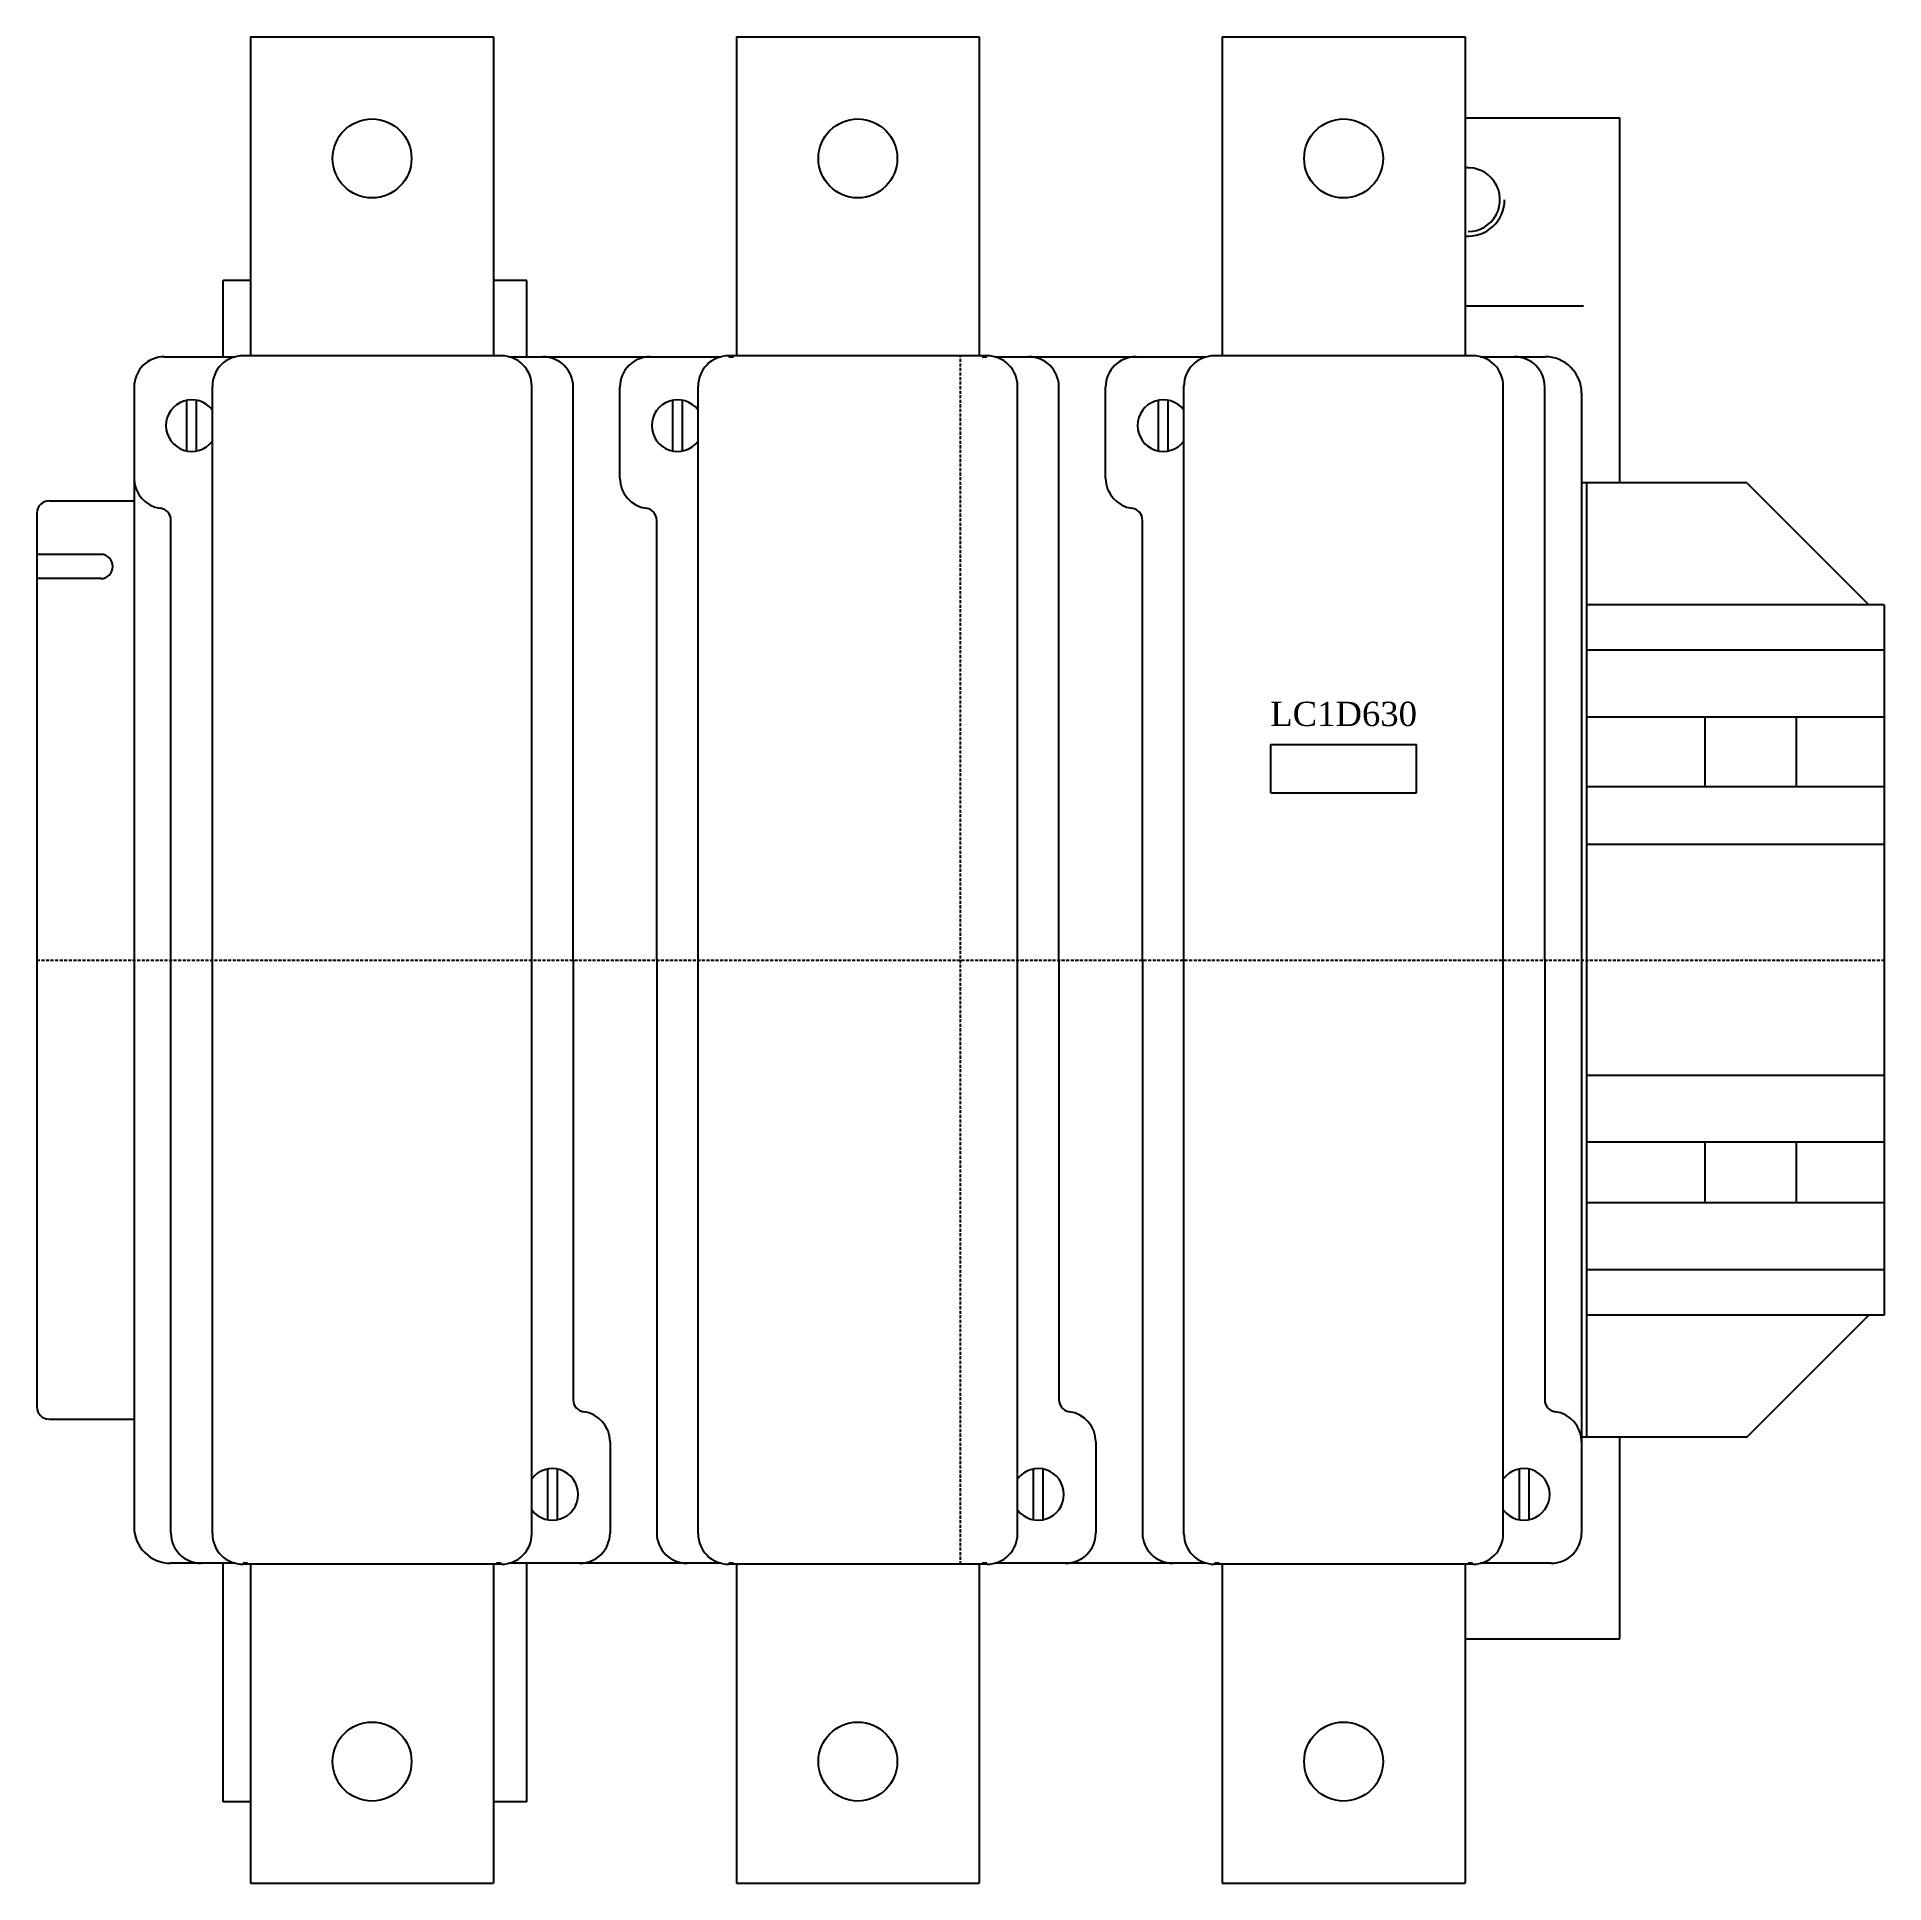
# Model space of a CAD drawing. Extents: x 0 to 304, y 0 to 304.
import ezdxf

# ---------------------------------------------------------------- set-up
doc = ezdxf.new("R2010")
doc.units = 0
doc.linetypes.add('DASHED', pattern=[0.75, 0.5, -0.25])
doc.layers.add('-15N-THT. THIẾT BỊ ĐÓNG MỞ', color=40, linetype='CONTINUOUS')
doc.styles.add('- 04.0', font='times.ttf', dxfattribs={"height": 4})

# ---------------------------------------------------------------- blocks, each defined once
blk = doc.blocks.new('06 - N - SC CTT LC1D600')
at = {"layer": '-15N-THT. THIẾT BỊ ĐÓNG MỞ'}
for p, q in [((35.1875, 152), (35.1875, 99.49765)), ((35.1875, 152), (75.1875, 152)), ((75.1875, 152), (75.1875, 99.49765)), ((115.1875, 152), (115.1875, 99.49765)), ((115.1875, 152), (155.1875, 152)), ((155.1875, 152), (155.1875, 99.49765)), ((195.1875, 152), (195.1875, 99.49765)), ((195.1875, 152), (235.1875, 152)), ((235.1875, 152), (235.1875, 99.49765)), ((235.1875, 138.700043), (260.687592, 138.700043)), ((260.687592, 78.600006), (260.687592, 138.700043)), ((35.1875, 111.900055), (30.6875, 111.900055)), ((30.6875, 99.341751), (30.6875, 111.900055)), ((80.6875, 111.900055), (75.1875, 111.900055)), ((80.6875, 99.341751), (80.6875, 111.900055)), ((235.1875, 107.700043), (254.687592, 107.700043)), ((21, 99.341751), (32.650574, 99.341751)), ((76.485641, 99.49765), (33.889404, 99.49765)), ((77.724472, 99.341751), (112.650558, 99.341751)), ((156.485641, 99.49765), (113.889389, 99.49765)), ((113.937531, 99.341751), (114.687515, 99.341751)), ((155.687531, 99.341751), (156.437531, 99.341751)), ((157.724472, 99.341751), (192.650566, 99.341751)), ((236.485641, 99.49765), (193.889389, 99.49765)), ((237.724464, 99.341751), (248.375046, 99.341751)), ((16, 94.341751), (16, -93.341751)), ((28.889404, -94.49765), (28.889404, 94.49765)), ((81.485641, -94.49765), (81.485641, 94.49765)), ((88.312531, 0), (88.312531, 94.341751)), ((96.000015, 79.341751), (96.000015, 94.341751)), ((108.889389, -94.49765), (108.889389, 94.49765)), ((161.485641, -94.49765), (161.485641, 94.49765)), ((168.312531, 0), (168.312531, 94.341751)), ((176.000015, 79.341751), (176.000015, 94.341751)), ((188.889389, -94.49765), (188.889389, 94.49765)), ((241.485641, -94.49765), (241.485641, 94.49765)), ((248.312531, 0), (248.312531, 94.341751)), ((24.699951, 83.825989), (24.699951, 92.174057)), ((26.300049, 83.825989), (26.300049, 92.174057)), ((104.700012, 83.825989), (104.700012, 92.174057)), ((106.300018, 83.825989), (106.300018, 92.174057)), ((184.700012, 83.825989), (184.700012, 92.174057)), ((186.300018, 83.825989), (186.300018, 92.174057)), ((254.375046, 93.341751), (254.375046, -94.341751)), ((281.587494, 78.600006), (254.375046, 78.600006)), ((255.1875, 78.600006), (255.1875, -78.600006)), ((281.587488, 78.600006), (301.687497, 58.499996)), ((0, 73.600006), (0, -73.600006)), ((2, 75.600006), (16, 75.600006)), ((22.0625, -94.341751), (22.0625, 72.404846)), ((102.062531, 0), (102.062531, 72.404846)), ((182.062531, 0), (182.062531, 72.404846)), ((10.5, 66.800003), (0, 66.800003)), ((10.5, 62.800003), (0, 62.800003)), ((304.1875, 58.5), (255.1875, 58.5)), ((304.1875, 58.5), (304.1875, -58.5)), ((304.1875, 51), (255.1875, 51)), ((304.1875, 40), (255.1875, 40)), ((274.6875, 40), (274.6875, 28.5)), ((289.6875, 40), (289.6875, 28.5)), ((203.1875, 27.5), (203.1875, 35.5)), ((203.1875, 35.5), (227.1875, 35.5)), ((227.1875, 27.5), (227.1875, 35.5)), ((203.1875, 27.5), (227.1875, 27.5)), ((304.1875, 28.5), (255.1875, 28.5)), ((304.1875, 19), (255.1875, 19)), ((88.312531, 0), (88.312531, -72.4048)), ((102.062531, 0), (102.062531, -94.341751)), ((168.312531, 0), (168.312531, -72.4048)), ((182.062531, 0), (182.062531, -94.341751)), ((248.312531, 0), (248.312531, -72.4048)), ((304.1875, -19), (255.1875, -19)), ((304.1875, -30), (255.1875, -30)), ((274.6875, -30), (274.6875, -40)), ((289.6875, -30), (289.6875, -40)), ((304.1875, -40), (255.1875, -40)), ((304.1875, -51), (255.1875, -51)), ((304.1875, -58.5), (255.1875, -58.5)), ((281.587488, -78.600006), (301.687497, -58.499996)), ((2, -75.600006), (16, -75.600006)), ((281.587494, -78.600006), (254.375046, -78.600006)), ((260.687592, -111.799957), (260.687592, -78.600006)), ((94.375046, -79.341751), (94.375046, -94.341751)), ((174.375046, -79.341751), (174.375046, -94.341751)), ((84.075012, -83.825974), (84.075012, -92.174011)), ((85.675018, -83.825974), (85.675018, -92.174011)), ((164.075012, -83.825974), (164.075012, -92.174011)), ((165.675018, -83.825974), (165.675018, -92.174011)), ((244.075012, -83.825974), (244.075012, -92.174011)), ((245.675018, -83.825974), (245.675018, -92.174011)), ((32.650574, -99.341751), (22, -99.341751)), ((30.6875, -138.600006), (30.6875, -99.341751)), ((76.485641, -99.49765), (33.889404, -99.49765)), ((34.6875, -99.341751), (33.9375, -99.341751)), ((35.1875, -99.49765), (35.1875, -152)), ((75.1875, -99.49765), (75.1875, -152)), ((76.437531, -99.341751), (75.687531, -99.341751)), ((112.650558, -99.341751), (77.724472, -99.341751)), ((80.6875, -138.600006), (80.6875, -99.341751)), ((156.485641, -99.49765), (113.889389, -99.49765)), ((114.687515, -99.341751), (113.937531, -99.341751)), ((115.1875, -99.49765), (115.1875, -152)), ((155.1875, -99.49765), (155.1875, -152)), ((156.437531, -99.341751), (155.687531, -99.341751)), ((192.650566, -99.341751), (157.724472, -99.341751)), ((236.485641, -99.49765), (193.889389, -99.49765)), ((194.687515, -99.341751), (193.937531, -99.341751)), ((195.1875, -99.49765), (195.1875, -152)), ((235.1875, -99.49765), (235.1875, -152)), ((236.437531, -99.341751), (235.687531, -99.341751)), ((249.375046, -99.341751), (237.724464, -99.341751)), ((235.1875, -111.799957), (260.687592, -111.799957)), ((35.1875, -138.600006), (30.6875, -138.600006)), ((80.6875, -138.600006), (75.1875, -138.600006)), ((35.1875, -152), (75.1875, -152)), ((115.1875, -152), (155.1875, -152)), ((195.1875, -152), (235.1875, -152))]:
    blk.add_line(p, q, dxfattribs=at)
at = {"layer": '-15N-THT. THIẾT BỊ ĐÓNG MỞ', "color": 6, "linetype": 'DASHED'}
for p, q in [((152.09375, -99.49765), (152.09375, 99.49765)), ((0, 0), (304.1875, 0))]:
    blk.add_line(p, q, dxfattribs=at)
at = {"layer": '-15N-THT. THIẾT BỊ ĐÓNG MỞ'}
for centre in [(55.1875, 132), (135.1875, 132), (215.1875, 132), (55.1875, -132), (135.1875, -132), (215.1875, -132)]:
    blk.add_circle(centre, 6.5, dxfattribs=at)
for centre, radius, start, end in [((235.687592, 125.200043), 5.25, 270.000028, 95.466056), ((235.687592, 125.200043), 6, 265.21895, 0.000037), ((21, 94.341751), 5, 89.999982, 180.000019), ((33.889404, 94.49765), 5, 90.000009, 180.000019), ((76.485641, 94.49765), 5, 0.00000865, 89.999996), ((83.312531, 94.341751), 5, 0.00003666, 89.999982), ((101.000015, 94.341751), 5, 89.999982, 180.000019), ((113.889389, 94.49765), 5, 90.000009, 180.000019), ((156.485641, 94.49765), 5, 0.00000865, 89.999996), ((163.312531, 94.341751), 5, 0.00003666, 89.999982), ((181.000015, 94.341751), 5, 89.999982, 180.000019), ((193.889389, 94.49765), 5, 90.000009, 180.000019), ((236.485641, 94.49765), 5, 0.00000865, 89.999996), ((243.312531, 94.341751), 5, 0.00003666, 89.999982), ((248.375046, 93.341751), 6, 359.999983, 90.000047), ((25.5, 88.000015), 4.250001, 37.107335, 322.892658), ((105.500031, 88.000015), 4.250001, 37.108356, 322.891647), ((185.500031, 88.000015), 4.250001, 37.108356, 322.891647), ((21, 79.341751), 5, 179.999964, 262.303306), ((101.000015, 79.341751), 5, 179.999964, 262.303306), ((181.000015, 79.341751), 5, 179.999964, 262.303306), ((2, 73.600006), 2, 89.999982, 180.000019), ((20.0625, 72.404846), 1.999999, 0.00003666, 82.303288), ((100.062515, 72.404846), 1.999999, 0.00003666, 82.303288), ((180.062515, 72.404846), 1.999999, 0.00003666, 82.303288), ((10.5, 64.800003), 2, 270.000028, 89.999992), ((90.312546, -72.404846), 1.999999, 180.000032, 262.303279), ((170.312546, -72.404846), 1.999999, 180.000032, 262.303279), ((250.312546, -72.404846), 1.999999, 180.000032, 262.303279), ((2, -73.600006), 2, 180.000032, 270.000028), ((89.375046, -79.341751), 5, 359.999983, 82.303298), ((169.375046, -79.341751), 5, 359.999983, 82.303298), ((249.375046, -79.341751), 5, 359.999983, 82.303298), ((84.875031, -88.000015), 4.250001, 217.107671, 142.892349), ((164.875031, -88.000015), 4.250001, 217.107671, 142.892349), ((244.875031, -88.000015), 4.250001, 217.107671, 142.892349), ((22, -93.341751), 6, 180.000032, 270.000028), ((27.0625, -94.341751), 5, 179.999964, 269.999946), ((33.889404, -94.49765), 5, 179.999991, 270.000001), ((76.485641, -94.49765), 5, 270.000001, 359.999983), ((89.375046, -94.341751), 5, 269.999973, 359.999928), ((107.062531, -94.341751), 5, 179.999964, 269.999946), ((113.889389, -94.49765), 5, 179.999991, 270.000001), ((156.485641, -94.49765), 5, 270.000001, 359.999983), ((169.375046, -94.341751), 5, 269.999973, 359.999928), ((187.062531, -94.341751), 5, 179.999964, 269.999946), ((193.889389, -94.49765), 5, 179.999991, 270.000001), ((236.485641, -94.49765), 5, 270.000001, 359.999983), ((249.375046, -94.341751), 5, 269.999973, 359.999928)]:
    blk.add_arc(centre, radius, start, end, dxfattribs=at)
at = {"layer": '-15N-THT. THIẾT BỊ ĐÓNG MỞ', "color": 3, "insert": (215.1875, 40.5), "char_height": 4, "width": 17.18249766, "attachment_point": 5, "style": '- 04.0'}
blk.add_mtext('LC1D630', dxfattribs=at)

msp = doc.modelspace()

# ---------------------------------------------------------------- block references
msp.add_blockref('06 - N - SC CTT LC1D600', (0, 152))

doc.saveas('drawing.dxf')
